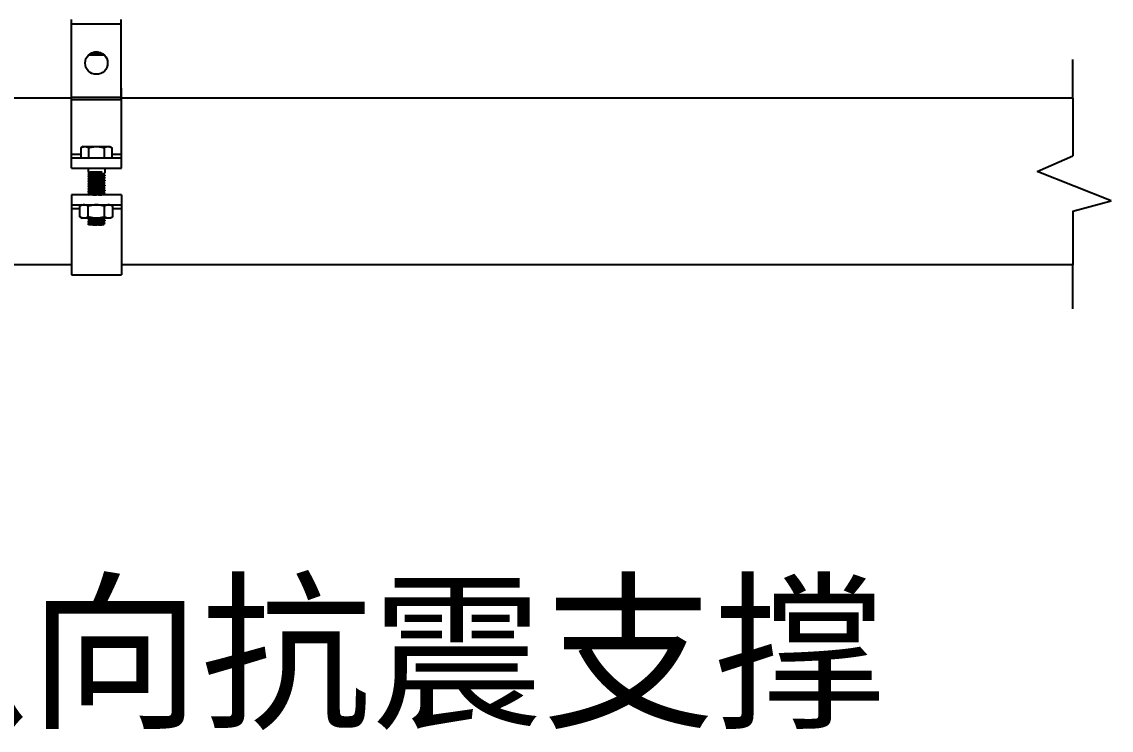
# Model space of a CAD drawing. Extents: x -452079 to 117456, y 3902 to 836955.
# Drawn here: x -257086 to -252747, y 686004 to 688826 of the extents above; entities that cross this region are included whole.
import ezdxf

# ---------------------------------------------------------------- set-up
doc = ezdxf.new("R2010")
doc.units = 0
doc.header["$LTSCALE"] = 1000
doc.header["$MEASUREMENT"] = 0
doc.linetypes.add('AUDIT_D_160901175043-122', pattern=[0])
doc.layers.add('总说明', color=2, linetype='Continuous')
doc.styles.add('ST', font='')
doc.styles.get('ST').set_extended_font_data('SimHei')

msp = doc.modelspace()

# ---------------------------------------------------------------- linework, layer by layer
at = {"layer": '总说明', "color": 3, "linetype": 'Continuous'}
for p, q in [((-256887.73, 688516.5), (-256887.73, 688834.34)), ((-256887.73, 688817.4), (-256689.66, 688817.4)), ((-256689.66, 688516.5), (-256689.66, 688834.34)), ((-256888.39, 688282.68), (-256888.39, 688561.83)), ((-256887.73, 688561.83), (-256888.39, 688561.83)), ((-256689, 688561.83), (-256689.66, 688561.83)), ((-256689, 688282.68), (-256689, 688561.83)), ((-256887.73, 688525.26), (-256689.66, 688525.26)), ((-256887.73, 688516.5), (-256689.66, 688516.5)), ((-256850.09, 688296.87), (-256888.39, 688296.87)), ((-256841.87, 688329.2), (-256850.09, 688324.45)), ((-256850.09, 688324.45), (-256850.09, 688282.68)), ((-256841.87, 688329.2), (-256735.52, 688329.2)), ((-256819.39, 688324.45), (-256819.39, 688282.68)), ((-256757.99, 688324.45), (-256757.99, 688282.68)), ((-256735.52, 688329.2), (-256727.3, 688324.45)), ((-256727.3, 688324.45), (-256727.3, 688282.68)), ((-256689, 688296.87), (-256727.3, 688296.87)), ((-256888.39, 688242.8), (-256888.39, 688282.68)), ((-256689, 688282.68), (-256888.39, 688282.68)), ((-256689, 688242.8), (-256689, 688282.68)), ((-256888.39, 688242.8), (-256689, 688242.8)), ((-256821.93, 688242.8), (-256821.93, 688227)), ((-256821.88, 688226.95), (-256821.93, 688227)), ((-256821.71, 688220.95), (-256821.93, 688220.7)), ((-256821.93, 688220.7), (-256821.93, 688217.87)), ((-256821.81, 688217.74), (-256821.93, 688217.87)), ((-256821.81, 688210.03), (-256821.93, 688209.89)), ((-256821.93, 688209.89), (-256821.93, 688207.9)), ((-256821.81, 688207.77), (-256821.93, 688207.9)), ((-256821.88, 688226.95), (-256817.67, 688224.52)), ((-256821.81, 688217.74), (-256816.21, 688214.49)), ((-256816.03, 688213.38), (-256821.81, 688210.03)), ((-256821.81, 688207.77), (-256816.21, 688204.52)), ((-256817.51, 688223.39), (-256821.71, 688220.95)), ((-256817.64, 688224.57), (-256817.64, 688223.32)), ((-256816.17, 688214.55), (-256816.17, 688213.3)), ((-256816, 688213.35), (-256815.95, 688213.42)), ((-256767.02, 688228.14), (-256767.02, 688226.81)), ((-256761.53, 688209.32), (-256761.39, 688209.44)), ((-256761.35, 688219.37), (-256755.57, 688222.72)), ((-256761.35, 688209.4), (-256755.57, 688212.75)), ((-256761.22, 688218.2), (-256761.22, 688219.45)), ((-256755.46, 688214.88), (-256761.22, 688218.2)), ((-256761.22, 688208.23), (-256761.22, 688209.48)), ((-256755.58, 688215.01), (-256761.18, 688218.26)), ((-256755.57, 688205.04), (-256761.18, 688208.29)), ((-256755.58, 688215.01), (-256755.46, 688214.88)), ((-256755.57, 688222.72), (-256755.46, 688222.86)), ((-256755.57, 688212.75), (-256755.46, 688212.89)), ((-256755.57, 688205.04), (-256755.46, 688204.91)), ((-256755.46, 688242.8), (-256755.46, 688222.86)), ((-256755.46, 688214.88), (-256755.46, 688212.89)), ((-256821.81, 688200.06), (-256821.93, 688199.92)), ((-256821.93, 688199.92), (-256821.93, 688197.93)), ((-256821.81, 688197.8), (-256821.93, 688197.93)), ((-256821.81, 688190.09), (-256821.93, 688189.95)), ((-256821.93, 688189.95), (-256821.93, 688187.96)), ((-256821.81, 688187.83), (-256821.93, 688187.96)), ((-256821.81, 688180.12), (-256821.93, 688179.98)), ((-256821.93, 688179.98), (-256821.93, 688177.99)), ((-256821.81, 688177.86), (-256821.93, 688177.99)), ((-256821.81, 688170.15), (-256821.93, 688170.01)), ((-256821.93, 688170.01), (-256821.93, 688168.02)), ((-256821.81, 688167.89), (-256821.93, 688168.02)), ((-256816.03, 688203.41), (-256821.81, 688200.06)), ((-256821.81, 688197.8), (-256816.21, 688194.55)), ((-256816.03, 688193.44), (-256821.81, 688190.09)), ((-256821.81, 688187.83), (-256816.21, 688184.58)), ((-256816.03, 688183.47), (-256821.81, 688180.12)), ((-256821.81, 688177.86), (-256816.21, 688174.61)), ((-256816.03, 688173.5), (-256821.81, 688170.15)), ((-256821.81, 688167.89), (-256816.21, 688164.64)), ((-256816.03, 688163.53), (-256821.81, 688160.18)), ((-256816.17, 688204.58), (-256816.17, 688203.33)), ((-256816.17, 688194.61), (-256816.17, 688193.36)), ((-256816.17, 688184.64), (-256816.17, 688183.39)), ((-256816.17, 688174.67), (-256816.17, 688173.42)), ((-256816.17, 688164.7), (-256816.17, 688163.45)), ((-256816, 688173.47), (-256815.95, 688173.54)), ((-256761.53, 688169.44), (-256761.39, 688169.56)), ((-256761.35, 688199.43), (-256755.57, 688202.78)), ((-256761.35, 688189.46), (-256755.57, 688192.81)), ((-256761.35, 688179.49), (-256755.57, 688182.84)), ((-256761.35, 688169.52), (-256755.57, 688172.87)), ((-256761.35, 688159.55), (-256755.57, 688162.9)), ((-256761.22, 688198.26), (-256761.22, 688199.51)), ((-256761.22, 688188.29), (-256761.22, 688189.54)), ((-256761.22, 688178.32), (-256761.22, 688179.57)), ((-256761.22, 688168.35), (-256761.22, 688169.6)), ((-256755.57, 688195.07), (-256761.18, 688198.32)), ((-256755.57, 688185.1), (-256761.18, 688188.35)), ((-256755.57, 688175.13), (-256761.18, 688178.38)), ((-256755.57, 688165.16), (-256761.18, 688168.41)), ((-256755.57, 688202.78), (-256755.46, 688202.92)), ((-256755.57, 688195.07), (-256755.46, 688194.94)), ((-256755.57, 688192.81), (-256755.46, 688192.95)), ((-256755.57, 688185.1), (-256755.46, 688184.97)), ((-256755.57, 688182.84), (-256755.46, 688182.98)), ((-256755.57, 688175.13), (-256755.46, 688175)), ((-256755.57, 688172.87), (-256755.46, 688173.01)), ((-256755.57, 688165.16), (-256755.46, 688165.03)), ((-256755.57, 688162.9), (-256755.46, 688163.04)), ((-256755.46, 688204.91), (-256755.46, 688202.92)), ((-256755.46, 688194.94), (-256755.46, 688192.95)), ((-256755.46, 688184.97), (-256755.46, 688182.98)), ((-256755.46, 688175), (-256755.46, 688173.01)), ((-256755.46, 688165.03), (-256755.46, 688163.04)), ((-256888.39, 688136.45), (-256888.39, 688096.57)), ((-256689, 688136.45), (-256888.39, 688136.45)), ((-256821.81, 688160.18), (-256821.93, 688160.04)), ((-256821.93, 688160.04), (-256821.93, 688158.05)), ((-256821.81, 688157.92), (-256821.93, 688158.05)), ((-256821.81, 688150.21), (-256821.93, 688150.08)), ((-256821.93, 688150.08), (-256821.93, 688148.08)), ((-256821.81, 688147.95), (-256821.93, 688148.08)), ((-256821.81, 688140.24), (-256821.93, 688140.11)), ((-256821.93, 688140.11), (-256821.93, 688138.11)), ((-256821.81, 688137.98), (-256821.93, 688138.11)), ((-256821.81, 688157.92), (-256816.21, 688154.67)), ((-256816.03, 688153.56), (-256821.81, 688150.21)), ((-256821.81, 688147.95), (-256816.21, 688144.7)), ((-256816.03, 688143.59), (-256821.81, 688140.24)), ((-256821.81, 688137.98), (-256819.17, 688136.45)), ((-256816.17, 688154.73), (-256816.17, 688153.48)), ((-256816.17, 688144.76), (-256816.17, 688143.51)), ((-256802.36, 688136.46), (-256789.73, 688137.22)), ((-256789.73, 688137.22), (-256788.74, 688137.28)), ((-256761.35, 688149.58), (-256755.57, 688152.94)), ((-256761.35, 688139.61), (-256755.57, 688142.97)), ((-256761.22, 688158.38), (-256761.22, 688159.63)), ((-256761.22, 688148.41), (-256761.22, 688149.66)), ((-256761.22, 688138.44), (-256761.22, 688139.69)), ((-256755.57, 688155.19), (-256761.18, 688158.44)), ((-256755.57, 688145.22), (-256761.18, 688148.47)), ((-256757.64, 688136.45), (-256761.18, 688138.5)), ((-256755.57, 688155.19), (-256755.46, 688155.06)), ((-256755.57, 688152.94), (-256755.46, 688153.07)), ((-256755.57, 688145.22), (-256755.46, 688145.09)), ((-256755.57, 688142.97), (-256755.46, 688143.1)), ((-256755.46, 688155.06), (-256755.46, 688153.07)), ((-256755.46, 688145.09), (-256755.46, 688143.1)), ((-256689, 688136.45), (-256689, 688096.57)), ((-256888.39, 688096.57), (-256888.39, 687817.42)), ((-256888.39, 688096.57), (-256689, 688096.57)), ((-256888.39, 688082.38), (-256853.93, 688082.38)), ((-256845.19, 688096.57), (-256853.93, 688091.52)), ((-256853.93, 688048.44), (-256853.93, 688091.52)), ((-256821.31, 688048.44), (-256821.31, 688091.52)), ((-256756.08, 688048.44), (-256756.08, 688091.52)), ((-256732.2, 688096.57), (-256723.46, 688091.52)), ((-256723.46, 688048.44), (-256723.46, 688091.52)), ((-256723.46, 688082.38), (-256689, 688082.38)), ((-256689, 688096.57), (-256689, 687817.42)), ((-256853.93, 688048.44), (-256845.19, 688043.4)), ((-256732.2, 688043.4), (-256845.19, 688043.4)), ((-256821.81, 688040.54), (-256821.93, 688040.41)), ((-256821.93, 688040.41), (-256821.93, 688038.41)), ((-256821.81, 688038.28), (-256821.93, 688038.41)), ((-256816.88, 688043.4), (-256821.81, 688040.54)), ((-256821.81, 688038.28), (-256816.21, 688035.03)), ((-256816.03, 688033.92), (-256821.81, 688030.57)), ((-256816.17, 688035.09), (-256816.17, 688033.84)), ((-256761.35, 688039.92), (-256755.57, 688043.27)), ((-256761.35, 688029.95), (-256755.57, 688033.3)), ((-256761.22, 688038.74), (-256761.22, 688039.99)), ((-256755.57, 688035.55), (-256761.18, 688038.8)), ((-256755.57, 688043.27), (-256755.46, 688043.4)), ((-256755.57, 688035.55), (-256755.46, 688035.42)), ((-256755.57, 688033.3), (-256755.46, 688033.43)), ((-256755.46, 688035.42), (-256755.46, 688033.43)), ((-256723.46, 688048.44), (-256732.2, 688043.4)), ((-256821.81, 688030.57), (-256821.93, 688030.44)), ((-256821.93, 688030.44), (-256821.93, 688028.44)), ((-256821.81, 688028.31), (-256821.93, 688028.44)), ((-256821.93, 688020.47), (-256821.81, 688020.6)), ((-256821.93, 688020.47), (-256821.93, 688019.47)), ((-256818.6, 688016.81), (-256821.93, 688019.47)), ((-256821.93, 688019.47), (-256815.58, 688019.47)), ((-256821.81, 688028.31), (-256816.21, 688025.06)), ((-256816.03, 688023.95), (-256821.81, 688020.6)), ((-256821.76, 688020.56), (-256821.67, 688020.67)), ((-256758.78, 688016.81), (-256818.6, 688016.81)), ((-256816.17, 688025.12), (-256816.17, 688023.87)), ((-256761.35, 688019.98), (-256755.57, 688023.33)), ((-256761.22, 688028.77), (-256761.22, 688030.02)), ((-256761.22, 688018.8), (-256761.22, 688020.05)), ((-256758.36, 688017.15), (-256761.22, 688018.8)), ((-256755.57, 688025.58), (-256761.18, 688028.83)), ((-256758.38, 688017.24), (-256761.18, 688018.86)), ((-256759.09, 688016.98), (-256760.83, 688016.81)), ((-256758.78, 688016.81), (-256758.36, 688017.15)), ((-256758.38, 688017.24), (-256758.36, 688017.15)), ((-256755.57, 688025.58), (-256755.46, 688025.45)), ((-256755.57, 688023.33), (-256755.46, 688023.46)), ((-256755.46, 688025.45), (-256755.46, 688023.46)), ((-256888.39, 687817.41), (-256689, 687817.41))]:
    msp.add_line(p, q, dxfattribs=at)
at = {"layer": '总说明', "color": 133, "linetype": 'Continuous'}
for p, q in [((-256818.35, 688694.77), (-256759.04, 688694.77)), ((-256809.35, 688701.02), (-256788.69, 688701.87)), ((-256778.85, 688705), (-256803.13, 688703.87)), ((-256799.94, 688698.09), (-256798.78, 688698.14)), ((-256799.94, 688698.09), (-256798.64, 688695.43)), ((-256799.94, 688694.77), (-256799.94, 688698.09)), ((-256798.78, 688698.14), (-256788.69, 688698.54)), ((-256787.2, 688695.95), (-256798.64, 688695.43)), ((-256798.64, 688695.43), (-256798.64, 688694.77)), ((-256783.97, 688706.08), (-256796.42, 688705.49)), ((-256784.08, 688696.1), (-256787.2, 688695.95))]:
    msp.add_line(p, q, dxfattribs=at)
at = {"layer": '总说明', "color": 1, "linetype": 'Continuous'}
for p, q in [((-256888.39, 688521.95), (-259547.04, 688521.95)), ((-252900.43, 688521.95), (-256689, 688521.95)), ((-256888.39, 687857.29), (-259547.04, 687857.29)), ((-252900.43, 687857.29), (-256689, 687857.29))]:
    msp.add_line(p, q, dxfattribs=at)
at = {"layer": '总说明', "color": 4, "linetype": 'AUDIT_D_160901175043-122'}
for points in [[(-252900.43, 688521.95), (-252900.43, 688676.18)], [(-252900.43, 688521.95), (-252900.43, 688292.25)], [(-253042.78, 688229.63), (-252900.43, 688292.25)], [(-252747.27, 688112.49), (-253042.78, 688229.63)], [(-252900.43, 688071.5), (-252747.27, 688112.49)], [(-252900.43, 688071.5), (-252900.43, 687857.29)], [(-252900.43, 687682.57), (-252900.43, 687857.29)]]:
    msp.add_lwpolyline(points, dxfattribs=at)
at = {"layer": '总说明', "color": 3, "linetype": 'Continuous'}
msp.add_circle((-256788.69, 688661.53), 44.86, dxfattribs=at)
at = {"layer": '总说明', "color": 133, "linetype": 'Continuous'}
for points, start_tangent, end_tangent in [([(-256771.1, 688702.63), (-256777.3, 688702.32), (-256788.69, 688701.87)], (-0.9989735, -0.0452975), (-0.9992094, -0.0397573)), ([(-256788.69, 688698.54), (-256777.49, 688698.99), (-256767.19, 688699.45), (-256765.29, 688699.49)], (0.9992094, 0.0397573), (0.9998057, 0.0197096)), ([(-256761.89, 688697.44), (-256766.01, 688696.99), (-256775.93, 688696.47), (-256784.08, 688696.1)], (-0.9964435, -0.0842638), (-0.9987625, -0.0497349)), ([(-256760.52, 688696.26), (-256763.72, 688695.8), (-256773.04, 688695.28), (-256784.01, 688694.77)], (-0.9952166, -0.0976926), (-0.9989717, -0.0453375))]:
    msp.add_spline(points, degree=3, dxfattribs=dict(at, start_tangent=start_tangent, end_tangent=end_tangent))
at = {"layer": '总说明', "color": 3, "linetype": 'Continuous'}
for points, start_tangent, end_tangent in [([(-256850.09, 688324.45), (-256846.89, 688326.15), (-256843.8, 688327.47), (-256841.55, 688328.21)], (0.8660254, 0.5), (0.9613033, 0.2754922)), ([(-256841.55, 688328.21), (-256840.77, 688328.42), (-256837.76, 688329), (-256834.74, 688329.2)], (0.9613033, 0.2754922), (1, 0)), ([(-256834.74, 688329.2), (-256831.73, 688329), (-256828.72, 688328.42), (-256825.68, 688327.47), (-256822.59, 688326.15), (-256819.39, 688324.45)], (1, -0.000001), (0.8660254, -0.5)), ([(-256819.39, 688324.45), (-256812.99, 688326.15), (-256806.82, 688327.47), (-256800.75, 688328.42), (-256794.72, 688329), (-256788.69, 688329.2)], (0.9607689, 0.2773501), (1, 0)), ([(-256788.69, 688329.2), (-256782.67, 688329), (-256776.64, 688328.42), (-256770.57, 688327.47), (-256764.4, 688326.15), (-256757.99, 688324.45)], (1, -0.0000008), (0.9607689, -0.2773501)), ([(-256757.99, 688324.45), (-256754.79, 688326.15), (-256751.71, 688327.47), (-256748.67, 688328.42), (-256745.66, 688329), (-256742.65, 688329.2)], (0.8660254, 0.5), (1, 0)), ([(-256742.65, 688329.2), (-256739.63, 688329), (-256736.62, 688328.42), (-256733.58, 688327.47), (-256730.5, 688326.15), (-256727.3, 688324.45)], (1, -0.0000016), (0.8660254, -0.5)), ([(-256821.93, 688227.01), (-256821.43, 688227.17), (-256819.91, 688227.34), (-256817.4, 688227.5), (-256814.02, 688227.64), (-256809.94, 688227.77), (-256805.18, 688227.89), (-256799.83, 688228), (-256794.14, 688228.09), (-256788.37, 688228.16), (-256782.65, 688228.21), (-256777.04, 688228.23), (-256771.75, 688228.21), (-256767.02, 688228.14)], (0.0620461, 0.9980733), (0.999687, -0.025017)), ([(-256821.93, 688227), (-256821.93, 688227.01)], (0, 1), (0.0620449, 0.9980734)), ([(-256821.93, 688217.89), (-256821.37, 688218.16), (-256819.7, 688218.46), (-256816.98, 688218.75), (-256813.29, 688219.04), (-256808.79, 688219.33), (-256803.54, 688219.63), (-256797.82, 688219.92), (-256791.83, 688220.21), (-256785.73, 688220.5), (-256779.62, 688220.8), (-256773.81, 688221.1), (-256768.58, 688221.39), (-256764.09, 688221.69), (-256760.41, 688221.98), (-256757.69, 688222.27), (-256756.02, 688222.56), (-256755.55, 688222.69)], (0.1044847, 0.9945265), (0.8197296, 0.5727507)), ([(-256821.93, 688217.87), (-256821.93, 688217.89)], (0, 1), (0.104484, 0.9945266)), ([(-256821.93, 688207.92), (-256821.37, 688208.19), (-256819.68, 688208.49), (-256816.9, 688208.79), (-256813.16, 688209.08), (-256808.64, 688209.37), (-256803.46, 688209.66), (-256797.72, 688209.96), (-256791.66, 688210.25), (-256785.56, 688210.54), (-256779.53, 688210.84), (-256773.85, 688211.13), (-256768.65, 688211.42), (-256764.14, 688211.71), (-256760.43, 688212.01), (-256757.68, 688212.3), (-256756.02, 688212.59), (-256755.55, 688212.72)], (0.1045846, 0.994516), (0.82125, 0.5705686)), ([(-256821.93, 688207.9), (-256821.93, 688207.92)], (0, 1), (0.1045851, 0.9945159)), ([(-256755.46, 688214.86), (-256756.02, 688214.59), (-256757.69, 688214.29), (-256760.41, 688214), (-256764.09, 688213.71), (-256768.58, 688213.42), (-256773.81, 688213.12), (-256779.62, 688212.83), (-256785.73, 688212.53), (-256791.83, 688212.24), (-256797.82, 688211.95), (-256803.54, 688211.65), (-256808.79, 688211.36), (-256813.29, 688211.06), (-256816.98, 688210.77), (-256819.7, 688210.48), (-256821.37, 688210.19), (-256821.84, 688210.06)], (-0.1074453, -0.994211), (-0.8198329, -0.5726028)), ([(-256767.02, 688226.81), (-256771.76, 688226.18), (-256777.07, 688225.6), (-256782.68, 688225.06), (-256788.4, 688224.56), (-256794.17, 688224.07), (-256799.86, 688223.6), (-256805.2, 688223.15), (-256809.96, 688222.71), (-256814.04, 688222.3), (-256817.41, 688221.88), (-256819.92, 688221.48), (-256821.43, 688221.08), (-256821.72, 688220.97)], (-0.9887926, -0.1492959), (-0.8855338, -0.4645749)), ([(-256817.54, 688224.55), (-256817.45, 688224.76), (-256816.27, 688225.06), (-256814.06, 688225.37), (-256810.86, 688225.68), (-256806.79, 688225.99), (-256801.96, 688226.29), (-256796.53, 688226.6), (-256790.69, 688226.91), (-256784.63, 688227.21), (-256778.53, 688227.52), (-256772.6, 688227.83), (-256767.02, 688228.14)], (0.2320146, 0.9727123), (0.9983631, 0.0571932)), ([(-256817.48, 688223.38), (-256817.45, 688223.43), (-256816.27, 688223.73), (-256814.06, 688224.04), (-256810.86, 688224.35), (-256806.79, 688224.66), (-256801.96, 688224.96), (-256796.53, 688225.27), (-256790.69, 688225.58), (-256784.63, 688225.89), (-256778.53, 688226.19), (-256772.6, 688226.5), (-256767.02, 688226.81)], (0.4883024, 0.8726745), (0.9983631, 0.0571932)), ([(-256816.15, 688204.57), (-256815.75, 688204.86), (-256814.24, 688205.18), (-256811.71, 688205.49), (-256808.25, 688205.81), (-256804, 688206.13), (-256799.13, 688206.45), (-256793.84, 688206.77), (-256788.35, 688207.09), (-256782.87, 688207.41), (-256777.62, 688207.73), (-256772.82, 688208.05), (-256768.66, 688208.37), (-256765.31, 688208.68), (-256762.9, 688209), (-256761.53, 688209.32)], (0.4373322, 0.8993), (0.8077586, 0.5895134)), ([(-256816.08, 688214.52), (-256815.95, 688214.75), (-256814.72, 688215.07), (-256812.43, 688215.38), (-256809.19, 688215.7), (-256805.12, 688216.02), (-256800.39, 688216.34), (-256795.19, 688216.66), (-256789.73, 688216.98), (-256784.23, 688217.3), (-256778.9, 688217.62), (-256773.97, 688217.94), (-256769.63, 688218.26), (-256766.07, 688218.58), (-256763.41, 688218.89), (-256761.77, 688219.21), (-256761.34, 688219.34)], (0.2867487, 0.9580058), (0.8503198, 0.5262663)), ([(-256816.01, 688203.38), (-256815.75, 688203.53), (-256814.24, 688203.85), (-256811.71, 688204.17), (-256808.25, 688204.48), (-256804, 688204.8), (-256799.13, 688205.12), (-256793.84, 688205.44), (-256788.35, 688205.76), (-256782.87, 688206.08), (-256777.62, 688206.4), (-256772.82, 688206.72), (-256768.66, 688207.04), (-256765.31, 688207.36), (-256762.9, 688207.67), (-256761.53, 688207.99), (-256761.27, 688208.26)], (0.8198615, 0.5725619), (0.4472861, 0.8943909)), ([(-256815.95, 688213.42), (-256814.72, 688213.74), (-256812.43, 688214.06), (-256809.19, 688214.37), (-256805.12, 688214.69), (-256800.39, 688215.01), (-256795.19, 688215.33), (-256789.73, 688215.65), (-256784.23, 688215.97), (-256778.9, 688216.29), (-256773.97, 688216.61), (-256769.63, 688216.93), (-256766.07, 688217.25), (-256763.41, 688217.56), (-256761.77, 688217.88), (-256761.22, 688218.2)], (0.6224314, 0.7826743), (0, 1)), ([(-256755.46, 688214.88), (-256755.46, 688214.86)], (0, -1), (-0.1074447, -0.9942111)), ([(-256821.93, 688197.95), (-256821.37, 688198.22), (-256819.71, 688198.51), (-256817.01, 688198.81), (-256813.34, 688199.1), (-256808.86, 688199.39), (-256803.59, 688199.69), (-256797.74, 688199.99), (-256791.63, 688200.28), (-256785.54, 688200.57), (-256779.56, 688200.86), (-256773.81, 688201.16), (-256768.55, 688201.46), (-256764.06, 688201.75), (-256760.4, 688202.04), (-256757.7, 688202.33), (-256756.02, 688202.62), (-256755.55, 688202.75)], (0.1046244, 0.9945118), (0.8199836, 0.5723869)), ([(-256821.93, 688197.93), (-256821.93, 688197.95)], (0, 1), (0.1046239, 0.9945119)), ([(-256821.93, 688187.98), (-256821.36, 688188.25), (-256819.68, 688188.55), (-256816.94, 688188.84), (-256813.3, 688189.13), (-256808.8, 688189.42), (-256803.52, 688189.72), (-256797.7, 688190.02), (-256791.65, 688190.31), (-256785.59, 688190.6), (-256779.6, 688190.89), (-256773.94, 688191.18), (-256768.75, 688191.47), (-256764.24, 688191.77), (-256760.54, 688192.06), (-256757.74, 688192.35), (-256756.03, 688192.65), (-256755.55, 688192.78)], (0.1044037, 0.994535), (0.8181224, 0.5750441)), ([(-256821.93, 688187.96), (-256821.93, 688187.98)], (0, 1), (0.104404, 0.994535)), ([(-256821.93, 688178.01), (-256821.37, 688178.28), (-256819.7, 688178.58), (-256816.98, 688178.87), (-256813.29, 688179.16), (-256808.79, 688179.45), (-256803.54, 688179.75), (-256797.82, 688180.04), (-256791.83, 688180.33), (-256785.73, 688180.63), (-256779.62, 688180.92), (-256773.81, 688181.22), (-256768.58, 688181.51), (-256764.09, 688181.81), (-256760.41, 688182.1), (-256757.69, 688182.39), (-256756.02, 688182.68), (-256755.55, 688182.81)], (0.1044847, 0.9945265), (0.8197296, 0.5727507)), ([(-256821.93, 688177.99), (-256821.93, 688178.01)], (0, 1), (0.104484, 0.9945266)), ([(-256821.93, 688168.04), (-256821.37, 688168.31), (-256819.68, 688168.61), (-256816.9, 688168.91), (-256813.16, 688169.2), (-256808.64, 688169.49), (-256803.46, 688169.78), (-256797.72, 688170.08), (-256791.66, 688170.37), (-256785.56, 688170.66), (-256779.53, 688170.96), (-256773.85, 688171.25), (-256768.65, 688171.54), (-256764.14, 688171.83), (-256760.43, 688172.13), (-256757.68, 688172.42), (-256756.02, 688172.71), (-256755.55, 688172.84)], (0.1045846, 0.994516), (0.82125, 0.5705686)), ([(-256821.93, 688168.02), (-256821.93, 688168.04)], (0, 1), (0.1045851, 0.9945159)), ([(-256821.93, 688158.07), (-256821.37, 688158.34), (-256819.71, 688158.63), (-256817.01, 688158.93), (-256813.34, 688159.22), (-256808.86, 688159.51), (-256803.59, 688159.81), (-256797.74, 688160.11), (-256791.63, 688160.4), (-256785.54, 688160.69), (-256779.56, 688160.99), (-256773.81, 688161.28), (-256768.55, 688161.58), (-256764.06, 688161.87), (-256760.4, 688162.16), (-256757.7, 688162.45), (-256756.02, 688162.74), (-256755.55, 688162.87)], (0.1046244, 0.9945118), (0.8199836, 0.5723869)), ([(-256755.46, 688204.89), (-256756.02, 688204.62), (-256757.68, 688204.33), (-256760.43, 688204.03), (-256764.14, 688203.74), (-256768.65, 688203.44), (-256773.85, 688203.15), (-256779.53, 688202.86), (-256785.56, 688202.57), (-256791.66, 688202.28), (-256797.72, 688201.98), (-256803.46, 688201.69), (-256808.64, 688201.4), (-256813.16, 688201.1), (-256816.9, 688200.81), (-256819.68, 688200.51), (-256821.37, 688200.22), (-256821.84, 688200.09)], (-0.1046547, -0.9945086), (-0.8212443, -0.5705767)), ([(-256755.46, 688194.92), (-256756.02, 688194.65), (-256757.7, 688194.35), (-256760.4, 688194.06), (-256764.06, 688193.77), (-256768.55, 688193.48), (-256773.81, 688193.18), (-256779.56, 688192.89), (-256785.54, 688192.6), (-256791.63, 688192.31), (-256797.74, 688192.01), (-256803.59, 688191.71), (-256808.86, 688191.41), (-256813.34, 688191.12), (-256817.01, 688190.83), (-256819.71, 688190.54), (-256821.37, 688190.25), (-256821.84, 688190.12)], (-0.1044858, -0.9945264), (-0.8208439, -0.5711527)), ([(-256755.46, 688184.95), (-256756.03, 688184.68), (-256757.74, 688184.38), (-256760.54, 688184.08), (-256764.24, 688183.79), (-256768.75, 688183.5), (-256773.94, 688183.21), (-256779.6, 688182.92), (-256785.59, 688182.63), (-256791.65, 688182.34), (-256797.7, 688182.04), (-256803.52, 688181.74), (-256808.8, 688181.45), (-256813.3, 688181.15), (-256816.94, 688180.87), (-256819.68, 688180.57), (-256821.36, 688180.28), (-256821.84, 688180.15)], (-0.1041451, -0.9945621), (-0.819632, -0.5728904)), ([(-256755.46, 688174.98), (-256756.02, 688174.71), (-256757.69, 688174.41), (-256760.41, 688174.12), (-256764.09, 688173.83), (-256768.58, 688173.54), (-256773.81, 688173.24), (-256779.62, 688172.95), (-256785.73, 688172.65), (-256791.83, 688172.36), (-256797.82, 688172.07), (-256803.54, 688171.77), (-256808.79, 688171.48), (-256813.29, 688171.18), (-256816.98, 688170.89), (-256819.7, 688170.6), (-256821.37, 688170.31), (-256821.84, 688170.18)], (-0.1044681, -0.9945282), (-0.8198329, -0.5726028)), ([(-256755.46, 688165.01), (-256756.02, 688164.74), (-256757.68, 688164.45), (-256760.43, 688164.15), (-256764.14, 688163.86), (-256768.65, 688163.56), (-256773.85, 688163.27), (-256779.53, 688162.98), (-256785.56, 688162.69), (-256791.66, 688162.4), (-256797.72, 688162.1), (-256803.46, 688161.81), (-256808.64, 688161.52), (-256813.16, 688161.22), (-256816.9, 688160.93), (-256819.68, 688160.63), (-256821.37, 688160.34), (-256821.84, 688160.21)], (-0.1046547, -0.9945086), (-0.8212443, -0.5705767)), ([(-256816.15, 688194.62), (-256816.16, 688194.65), (-256815.47, 688194.97), (-256813.7, 688195.29), (-256810.92, 688195.6), (-256807.25, 688195.92), (-256802.83, 688196.24), (-256797.84, 688196.56), (-256792.48, 688196.88), (-256786.97, 688197.2), (-256781.53, 688197.52), (-256776.37, 688197.84), (-256771.72, 688198.16), (-256767.74, 688198.48), (-256764.62, 688198.79), (-256762.46, 688199.11), (-256761.36, 688199.43)], (-0.4373322, 0.8993), (0.3101745, 0.9506796)), ([(-256816.15, 688164.69), (-256815.75, 688164.98), (-256814.24, 688165.3), (-256811.71, 688165.61), (-256808.25, 688165.93), (-256804, 688166.25), (-256799.13, 688166.57), (-256793.84, 688166.89), (-256788.35, 688167.21), (-256782.87, 688167.53), (-256777.62, 688167.85), (-256772.82, 688168.17), (-256768.66, 688168.49), (-256765.31, 688168.81), (-256762.9, 688169.12), (-256761.53, 688169.44)], (0.4373322, 0.8993), (0.8077586, 0.5895134)), ([(-256816.08, 688184.67), (-256816.09, 688184.76), (-256815.13, 688185.08), (-256813.1, 688185.4), (-256810.08, 688185.71), (-256806.21, 688186.03), (-256801.63, 688186.35), (-256796.53, 688186.67), (-256791.11, 688186.99), (-256785.59, 688187.31), (-256780.2, 688187.63), (-256775.16, 688187.95), (-256770.65, 688188.27), (-256766.88, 688188.59), (-256763.98, 688188.9), (-256762.08, 688189.22), (-256761.32, 688189.41)], (-0.2867487, 0.9580058), (0.8043497, 0.5941562)), ([(-256816.09, 688183.48), (-256815.13, 688183.75), (-256813.1, 688184.07), (-256810.08, 688184.38), (-256806.21, 688184.7), (-256801.63, 688185.02), (-256796.53, 688185.34), (-256791.11, 688185.66), (-256785.59, 688185.98), (-256780.2, 688186.3), (-256775.16, 688186.62), (-256770.65, 688186.94), (-256766.88, 688187.26), (-256763.98, 688187.58), (-256762.08, 688187.89), (-256761.25, 688188.21), (-256761.27, 688188.27)], (0.2715001, 0.9624384), (-0.4472861, 0.8943909)), ([(-256816.08, 688174.64), (-256815.95, 688174.87), (-256814.72, 688175.19), (-256812.43, 688175.5), (-256809.19, 688175.82), (-256805.12, 688176.14), (-256800.39, 688176.46), (-256795.19, 688176.78), (-256789.73, 688177.1), (-256784.23, 688177.42), (-256778.9, 688177.74), (-256773.97, 688178.06), (-256769.63, 688178.38), (-256766.07, 688178.7), (-256763.41, 688179.01), (-256761.77, 688179.33), (-256761.34, 688179.46)], (0.2867487, 0.9580058), (0.8503198, 0.5262663)), ([(-256816.05, 688193.46), (-256815.47, 688193.64), (-256813.7, 688193.96), (-256810.92, 688194.28), (-256807.25, 688194.59), (-256802.83, 688194.91), (-256797.84, 688195.23), (-256792.48, 688195.55), (-256786.97, 688195.87), (-256781.53, 688196.19), (-256776.37, 688196.51), (-256771.72, 688196.83), (-256767.74, 688197.15), (-256764.62, 688197.47), (-256762.46, 688197.78), (-256761.36, 688198.1), (-256761.33, 688198.26)], (0.8813955, 0.472379), (0, 1)), ([(-256816.01, 688163.5), (-256815.75, 688163.65), (-256814.24, 688163.97), (-256811.71, 688164.29), (-256808.25, 688164.6), (-256804, 688164.92), (-256799.13, 688165.24), (-256793.84, 688165.56), (-256788.35, 688165.88), (-256782.87, 688166.2), (-256777.62, 688166.52), (-256772.82, 688166.84), (-256768.66, 688167.16), (-256765.31, 688167.48), (-256762.9, 688167.79), (-256761.53, 688168.11), (-256761.27, 688168.38)], (0.8198615, 0.5725619), (0.4472861, 0.8943909)), ([(-256815.95, 688173.54), (-256814.72, 688173.86), (-256812.43, 688174.18), (-256809.19, 688174.49), (-256805.12, 688174.81), (-256800.39, 688175.13), (-256795.19, 688175.45), (-256789.73, 688175.77), (-256784.23, 688176.09), (-256778.9, 688176.41), (-256773.97, 688176.73), (-256769.63, 688177.05), (-256766.07, 688177.37), (-256763.41, 688177.69), (-256761.77, 688178), (-256761.22, 688178.32)], (0.6224314, 0.7826743), (0, 1)), ([(-256755.46, 688204.91), (-256755.46, 688204.89)], (0, -1), (-0.1046547, -0.9945086)), ([(-256755.46, 688194.94), (-256755.46, 688194.92)], (0, -1), (-0.1044851, -0.9945264)), ([(-256755.46, 688184.97), (-256755.46, 688184.95)], (0, -1), (-0.104145, -0.9945621)), ([(-256755.46, 688175), (-256755.46, 688174.98)], (0, -1), (-0.104468, -0.9945282)), ([(-256755.46, 688165.03), (-256755.46, 688165.01)], (0, -1), (-0.1046547, -0.9945086)), ([(-256821.93, 688158.05), (-256821.93, 688158.07)], (0, 1), (0.1046239, 0.9945119)), ([(-256821.93, 688148.1), (-256821.36, 688148.37), (-256819.68, 688148.67), (-256816.94, 688148.96), (-256813.3, 688149.25), (-256808.8, 688149.54), (-256803.52, 688149.84), (-256797.7, 688150.14), (-256791.65, 688150.43), (-256785.59, 688150.72), (-256779.6, 688151.01), (-256773.94, 688151.3), (-256768.75, 688151.6), (-256764.24, 688151.89), (-256760.54, 688152.18), (-256757.74, 688152.47), (-256756.03, 688152.77), (-256755.55, 688152.9)], (0.1044037, 0.994535), (0.8181224, 0.5750441)), ([(-256821.93, 688148.08), (-256821.93, 688148.1)], (0, 1), (0.104404, 0.994535)), ([(-256821.93, 688138.13), (-256821.37, 688138.4), (-256819.7, 688138.7), (-256816.98, 688138.99), (-256813.29, 688139.28), (-256808.79, 688139.57), (-256803.54, 688139.87), (-256797.82, 688140.16), (-256791.83, 688140.45), (-256785.73, 688140.75), (-256779.62, 688141.04), (-256773.81, 688141.34), (-256768.58, 688141.64), (-256764.09, 688141.93), (-256760.41, 688142.22), (-256757.69, 688142.51), (-256756.02, 688142.8), (-256755.55, 688142.93)], (0.1044847, 0.9945265), (0.8197296, 0.5727507)), ([(-256821.93, 688138.11), (-256821.93, 688138.13)], (0, 1), (0.104484, 0.9945266)), ([(-256755.46, 688155.04), (-256756.02, 688154.77), (-256757.7, 688154.47), (-256760.4, 688154.18), (-256764.06, 688153.89), (-256768.55, 688153.6), (-256773.81, 688153.3), (-256779.56, 688153.01), (-256785.54, 688152.72), (-256791.63, 688152.43), (-256797.74, 688152.13), (-256803.59, 688151.83), (-256808.86, 688151.53), (-256813.34, 688151.24), (-256817.01, 688150.95), (-256819.71, 688150.66), (-256821.37, 688150.37), (-256821.84, 688150.24)], (-0.1044858, -0.9945264), (-0.8208439, -0.5711527)), ([(-256755.46, 688145.07), (-256756.03, 688144.8), (-256757.74, 688144.5), (-256760.54, 688144.2), (-256764.24, 688143.91), (-256768.75, 688143.62), (-256773.94, 688143.33), (-256779.6, 688143.04), (-256785.59, 688142.75), (-256791.65, 688142.46), (-256797.7, 688142.16), (-256803.52, 688141.86), (-256808.8, 688141.57), (-256813.3, 688141.27), (-256816.94, 688140.99), (-256819.68, 688140.69), (-256821.36, 688140.4), (-256821.84, 688140.27)], (-0.1041451, -0.9945621), (-0.819632, -0.5728904)), ([(-256816.15, 688154.74), (-256816.16, 688154.77), (-256815.47, 688155.09), (-256813.7, 688155.41), (-256810.92, 688155.72), (-256807.25, 688156.04), (-256802.83, 688156.36), (-256797.84, 688156.68), (-256792.48, 688157), (-256786.97, 688157.32), (-256781.53, 688157.64), (-256776.37, 688157.96), (-256771.72, 688158.28), (-256767.74, 688158.6), (-256764.62, 688158.92), (-256762.46, 688159.23), (-256761.36, 688159.55)], (-0.4373322, 0.8993), (0.3101745, 0.9506796)), ([(-256816.08, 688144.79), (-256816.09, 688144.88), (-256815.13, 688145.2), (-256813.1, 688145.52), (-256810.08, 688145.83), (-256806.21, 688146.15), (-256801.63, 688146.47), (-256796.53, 688146.79), (-256791.11, 688147.11), (-256785.59, 688147.43), (-256780.2, 688147.75), (-256775.16, 688148.07), (-256770.65, 688148.39), (-256766.88, 688148.71), (-256763.98, 688149.02), (-256762.08, 688149.34), (-256761.32, 688149.53)], (-0.2867487, 0.9580058), (0.8043497, 0.5941562)), ([(-256816.09, 688143.6), (-256815.13, 688143.87), (-256813.1, 688144.19), (-256810.08, 688144.51), (-256806.21, 688144.82), (-256801.63, 688145.14), (-256796.53, 688145.46), (-256791.11, 688145.78), (-256785.59, 688146.1), (-256780.2, 688146.42), (-256775.16, 688146.74), (-256770.65, 688147.06), (-256766.88, 688147.38), (-256763.98, 688147.7), (-256762.08, 688148.01), (-256761.25, 688148.33), (-256761.27, 688148.39)], (0.2715001, 0.9624384), (-0.4472861, 0.8943909)), ([(-256816.05, 688153.58), (-256815.47, 688153.76), (-256813.7, 688154.08), (-256810.92, 688154.4), (-256807.25, 688154.71), (-256802.83, 688155.03), (-256797.84, 688155.35), (-256792.48, 688155.67), (-256786.97, 688155.99), (-256781.53, 688156.31), (-256776.37, 688156.63), (-256771.72, 688156.95), (-256767.74, 688157.27), (-256764.62, 688157.59), (-256762.46, 688157.9), (-256761.36, 688158.22), (-256761.33, 688158.38)], (0.8813955, 0.472379), (0, 1)), ([(-256788.74, 688137.28), (-256784.23, 688137.54), (-256778.9, 688137.86), (-256773.97, 688138.18), (-256769.63, 688138.5), (-256766.07, 688138.82), (-256763.41, 688139.13), (-256761.77, 688139.45), (-256761.34, 688139.58)], (0.9983386, 0.0576201), (0.8503198, 0.5262663)), ([(-256780.23, 688136.45), (-256778.9, 688136.53), (-256773.97, 688136.85), (-256769.63, 688137.17), (-256766.07, 688137.49), (-256763.41, 688137.81), (-256761.77, 688138.12), (-256761.22, 688138.44)], (0.9981612, 0.0606153), (0, 1)), ([(-256755.46, 688155.06), (-256755.46, 688155.04)], (0, -1), (-0.1044851, -0.9945264)), ([(-256755.46, 688145.09), (-256755.46, 688145.07)], (0, -1), (-0.104145, -0.9945621)), ([(-256837.62, 688096.57), (-256840.82, 688096.36), (-256844.03, 688095.74), (-256847.25, 688094.73), (-256850.53, 688093.33), (-256853.93, 688091.52)], (-1, 0), (-0.8660254, -0.5)), ([(-256821.31, 688091.52), (-256824.71, 688093.33), (-256827.99, 688094.73), (-256831.22, 688095.74), (-256834.42, 688096.36), (-256837.62, 688096.57)], (-0.8660254, 0.5), (-1, 0.000001)), ([(-256788.69, 688096.57), (-256795.1, 688096.36), (-256801.5, 688095.74), (-256807.95, 688094.73), (-256814.51, 688093.33), (-256821.31, 688091.52)], (-1, 0), (-0.9607689, -0.2773501)), ([(-256756.08, 688091.52), (-256762.88, 688093.33), (-256769.44, 688094.73), (-256775.89, 688095.74), (-256782.29, 688096.36), (-256788.69, 688096.57)], (-0.9607689, 0.2773501), (-1, 0.0000008)), ([(-256739.77, 688096.57), (-256742.97, 688096.36), (-256746.17, 688095.74), (-256749.39, 688094.73), (-256752.67, 688093.33), (-256756.08, 688091.52)], (-1, 0), (-0.8660254, -0.5)), ([(-256723.46, 688091.52), (-256726.86, 688093.33), (-256730.14, 688094.73), (-256733.36, 688095.74), (-256736.57, 688096.36), (-256739.77, 688096.57)], (-0.8660254, 0.5), (-1, 0.0000016)), ([(-256837.62, 688043.4), (-256840.82, 688043.61), (-256844.03, 688044.22), (-256847.25, 688045.24), (-256850.53, 688046.64), (-256853.93, 688048.44)], (-1, 0), (-0.8660254, 0.5)), ([(-256821.31, 688048.44), (-256824.71, 688046.64), (-256827.99, 688045.24), (-256831.22, 688044.22), (-256834.42, 688043.61), (-256837.62, 688043.4)], (-0.8660254, -0.5), (-1, -0.0000016)), ([(-256821.93, 688038.43), (-256821.37, 688038.7), (-256819.71, 688039), (-256817.01, 688039.29), (-256813.34, 688039.58), (-256808.86, 688039.87), (-256803.59, 688040.17), (-256797.74, 688040.47), (-256791.63, 688040.76), (-256785.54, 688041.06), (-256779.56, 688041.35), (-256773.81, 688041.64), (-256768.55, 688041.94), (-256764.06, 688042.23), (-256760.4, 688042.52), (-256757.7, 688042.81), (-256756.02, 688043.1), (-256755.55, 688043.23)], (0.1046244, 0.9945118), (0.8199836, 0.5723869)), ([(-256821.93, 688038.41), (-256821.93, 688038.43)], (0, 1), (0.1046239, 0.9945119)), ([(-256821.93, 688028.46), (-256821.36, 688028.73), (-256819.68, 688029.03), (-256816.94, 688029.32), (-256813.3, 688029.61), (-256808.8, 688029.9), (-256803.52, 688030.2), (-256797.7, 688030.5), (-256791.65, 688030.79), (-256785.59, 688031.08), (-256779.6, 688031.37), (-256773.94, 688031.66), (-256768.75, 688031.96), (-256764.24, 688032.25), (-256760.54, 688032.54), (-256757.74, 688032.84), (-256756.03, 688033.13), (-256755.55, 688033.26)], (0.1044037, 0.994535), (0.8181224, 0.5750441)), ([(-256778.45, 688043.4), (-256779.53, 688043.34), (-256785.56, 688043.05), (-256791.66, 688042.76), (-256797.72, 688042.46), (-256803.46, 688042.17), (-256808.64, 688041.88), (-256813.16, 688041.59), (-256816.9, 688041.29), (-256819.68, 688040.99), (-256821.37, 688040.7), (-256821.84, 688040.57)], (-0.9987461, -0.0500626), (-0.8212443, -0.5705767)), ([(-256755.46, 688035.4), (-256756.02, 688035.13), (-256757.7, 688034.84), (-256760.4, 688034.54), (-256764.06, 688034.25), (-256768.55, 688033.96), (-256773.81, 688033.67), (-256779.56, 688033.37), (-256785.54, 688033.08), (-256791.63, 688032.79), (-256797.74, 688032.49), (-256803.59, 688032.19), (-256808.86, 688031.89), (-256813.34, 688031.6), (-256817.01, 688031.31), (-256819.71, 688031.02), (-256821.37, 688030.73), (-256821.84, 688030.6)], (-0.1044858, -0.9945264), (-0.8208439, -0.5711527)), ([(-256788.69, 688043.4), (-256795.1, 688043.61), (-256801.5, 688044.22), (-256807.95, 688045.24), (-256814.51, 688046.64), (-256821.31, 688048.44)], (-1, 0), (-0.9607689, 0.2773501)), ([(-256816.15, 688035.1), (-256816.16, 688035.13), (-256815.47, 688035.45), (-256813.7, 688035.77), (-256810.92, 688036.09), (-256807.25, 688036.4), (-256802.83, 688036.72), (-256797.84, 688037.04), (-256792.48, 688037.36), (-256786.97, 688037.68), (-256781.53, 688038), (-256776.37, 688038.32), (-256771.72, 688038.64), (-256767.74, 688038.96), (-256764.62, 688039.28), (-256762.46, 688039.6), (-256761.36, 688039.92)], (-0.4373322, 0.8993), (0.3101745, 0.9506796)), ([(-256816.05, 688033.94), (-256815.47, 688034.12), (-256813.7, 688034.44), (-256810.92, 688034.76), (-256807.25, 688035.08), (-256802.83, 688035.39), (-256797.84, 688035.71), (-256792.48, 688036.03), (-256786.97, 688036.35), (-256781.53, 688036.67), (-256776.37, 688036.99), (-256771.72, 688037.31), (-256767.74, 688037.63), (-256764.62, 688037.95), (-256762.46, 688038.27), (-256761.36, 688038.58), (-256761.33, 688038.74)], (0.8813955, 0.472379), (0, 1)), ([(-256756.08, 688048.44), (-256762.88, 688046.64), (-256769.44, 688045.24), (-256775.89, 688044.22), (-256782.29, 688043.61), (-256788.69, 688043.4)], (-0.9607689, -0.2773501), (-1, -0.0000008)), ([(-256739.77, 688043.4), (-256742.97, 688043.61), (-256746.17, 688044.22), (-256749.39, 688045.24), (-256752.67, 688046.64), (-256756.08, 688048.44)], (-1, 0), (-0.8660254, 0.5)), ([(-256755.46, 688035.42), (-256755.46, 688035.4)], (0, -1), (-0.1044851, -0.9945264)), ([(-256723.46, 688048.44), (-256726.86, 688046.64), (-256730.14, 688045.24), (-256733.36, 688044.22), (-256736.57, 688043.61), (-256739.77, 688043.4)], (-0.8660254, -0.5), (-1, -0.0000016)), ([(-256821.93, 688028.44), (-256821.93, 688028.46)], (0, 1), (0.104404, 0.994535)), ([(-256821.67, 688020.67), (-256820.3, 688020.96), (-256817.82, 688021.26), (-256814.3, 688021.56), (-256809.88, 688021.86), (-256804.71, 688022.16), (-256798.96, 688022.46), (-256792.86, 688022.76), (-256786.61, 688023.06), (-256780.43, 688023.36), (-256774.54, 688023.66), (-256769.16, 688023.96), (-256764.47, 688024.25), (-256760.64, 688024.55), (-256757.8, 688024.85), (-256756.05, 688025.15), (-256755.46, 688025.43)], (0.7225381, 0.6913311), (0.1031032, 0.9946707)), ([(-256818.21, 688016.81), (-256818.25, 688017.48), (-256817.82, 688018.15), (-256816.93, 688018.81), (-256815.58, 688019.47)], (-0.3608349, 0.9326297), (0.9239666, 0.3824732)), ([(-256816.08, 688025.15), (-256816.09, 688025.24), (-256815.13, 688025.56), (-256813.1, 688025.88), (-256810.08, 688026.2), (-256806.21, 688026.51), (-256801.63, 688026.83), (-256796.53, 688027.15), (-256791.11, 688027.47), (-256785.59, 688027.79), (-256780.2, 688028.11), (-256775.16, 688028.43), (-256770.65, 688028.75), (-256766.88, 688029.07), (-256763.98, 688029.39), (-256762.08, 688029.7), (-256761.32, 688029.89)], (-0.2867487, 0.9580058), (0.8043497, 0.5941562)), ([(-256816.09, 688023.96), (-256815.13, 688024.23), (-256813.1, 688024.55), (-256810.08, 688024.87), (-256806.21, 688025.19), (-256801.63, 688025.5), (-256796.53, 688025.82), (-256791.11, 688026.14), (-256785.59, 688026.46), (-256780.2, 688026.78), (-256775.16, 688027.1), (-256770.65, 688027.42), (-256766.88, 688027.74), (-256763.98, 688028.06), (-256762.08, 688028.38), (-256761.25, 688028.69), (-256761.27, 688028.75)], (0.2715001, 0.9624384), (-0.4472861, 0.8943909)), ([(-256815.58, 688019.47), (-256811.69, 688019.75), (-256807.03, 688020.04), (-256801.73, 688020.32), (-256796.06, 688020.61), (-256790.22, 688020.89), (-256784.27, 688021.18), (-256778.39, 688021.46), (-256772.82, 688021.75), (-256767.84, 688022.04), (-256763.59, 688022.32), (-256760.12, 688022.61), (-256757.56, 688022.89), (-256755.99, 688023.17), (-256755.55, 688023.3)], (0.9967183, 0.0809484), (0.8306071, 0.5568588)), ([(-256802.43, 688016.81), (-256797.68, 688017.11), (-256792.6, 688017.41), (-256787.39, 688017.72), (-256782.22, 688018.02), (-256777.28, 688018.32), (-256772.76, 688018.62), (-256768.81, 688018.93), (-256765.58, 688019.23), (-256763.19, 688019.53), (-256761.71, 688019.83), (-256761.34, 688019.95)], (0.9977842, 0.066534), (0.8618469, 0.5071685)), ([(-256780.2, 688016.81), (-256775.67, 688017.1), (-256771.56, 688017.38), (-256768, 688017.67), (-256765.11, 688017.95), (-256762.97, 688018.23), (-256761.66, 688018.52), (-256761.22, 688018.8)], (0.9981615, 0.0606096), (0, 1)), ([(-256758.36, 688017.15), (-256759.09, 688016.98)], (-0.7808666, -0.6246978), (-0.9987112, -0.0507538)), ([(-256755.46, 688025.43), (-256755.46, 688025.45)], (0.1031027, 0.9946707), (0, 1))]:
    msp.add_spline(points, degree=3, dxfattribs=dict(at, start_tangent=start_tangent, end_tangent=end_tangent))

# ---------------------------------------------------------------- texts
at = {"layer": '总说明', "color": 7, "linetype": 'AUDIT_D_160901175043-122', "style": 'ST'}
msp.add_text('单管纵向抗震支撑', height=500, dxfattribs=at).set_placement((-259102.48, 686063.74))

doc.saveas('drawing.dxf')
